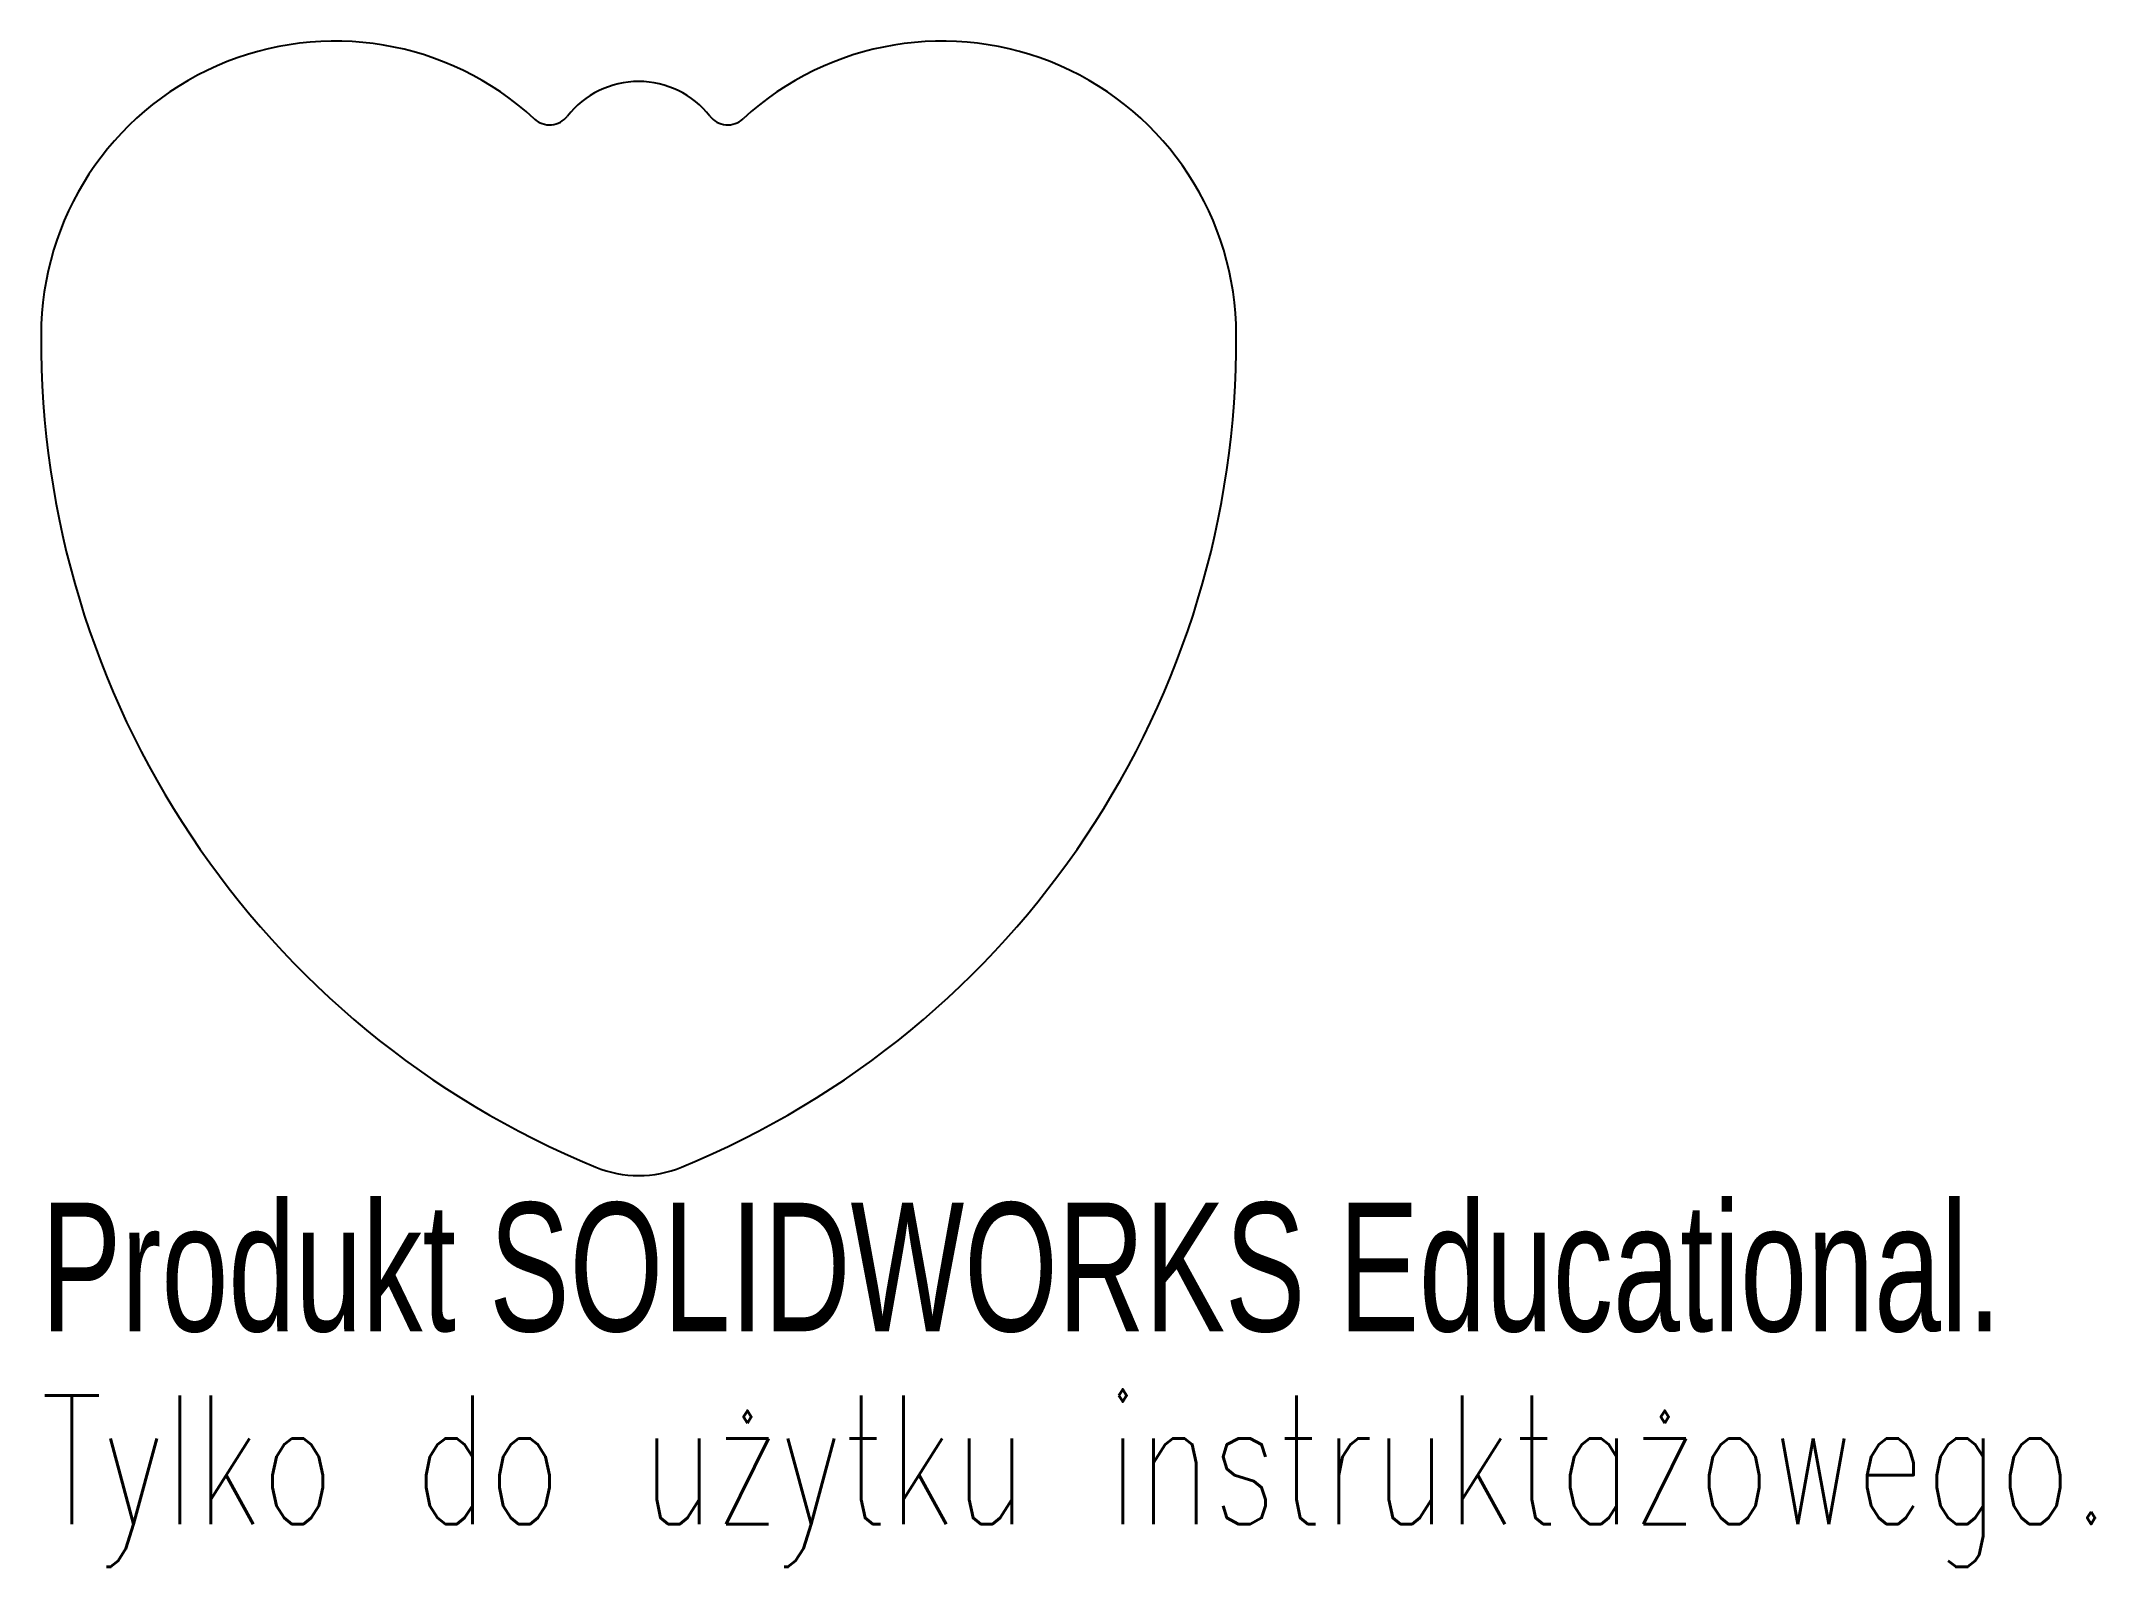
# Model space of a CAD drawing. Header units: millimetres. Extents: x -22.5 to 54.7, y -34.5 to 22.9.
import ezdxf

# ---------------------------------------------------------------- set-up
doc = ezdxf.new("R2010")
doc.units = ezdxf.units.MM
doc.styles.add('SLDTEXTSTYLE0', font='TXT', dxfattribs={"width": 0.7})
doc.styles.add('SLDTEXTSTYLE1', font='TXT', dxfattribs={"width": 0.7, "bigfont": 'bigfont'})

msp = doc.modelspace()

# ---------------------------------------------------------------- linework, layer by layer
at = {"color": 7, "linetype": 'Continuous', "lineweight": 25}
for centre, radius, start, end in [((-11.412, 11.806), 11.05, 47.3331, 180), ((11.412, 11.806), 11.05, 0, 132.6669), ((0, 17.937), 3.4, 38.04605, 141.95395), ((-3.347, 20.556), 0.85, 227.3331, 321.95395), ((3.347, 20.556), 0.85, 218.04605, 312.6669), ((11.128, 11.598), 33.59, 179.64467, 247.71197), ((-11.128, 11.598), 33.59, 292.28803, 0.35533), ((0, -15.55), 4.25, 247.71197, 292.28803)]:
    msp.add_arc(centre, radius, start, end, dxfattribs=at)

# ---------------------------------------------------------------- texts
at = {"color": 7, "linetype": 'Continuous', "char_height": 4.83362, "attachment_point": 1}
for s, insert, style in [('Produkt SOLIDWORKS Educational.', (-22.463, -20.82), 'SLDTEXTSTYLE0'), ('Tylko do użytku instruktażowego.', (-22.463, -28.07), 'SLDTEXTSTYLE1')]:
    msp.add_mtext(s, dxfattribs=dict(at, insert=insert, style=style))

doc.saveas('drawing.dxf')
